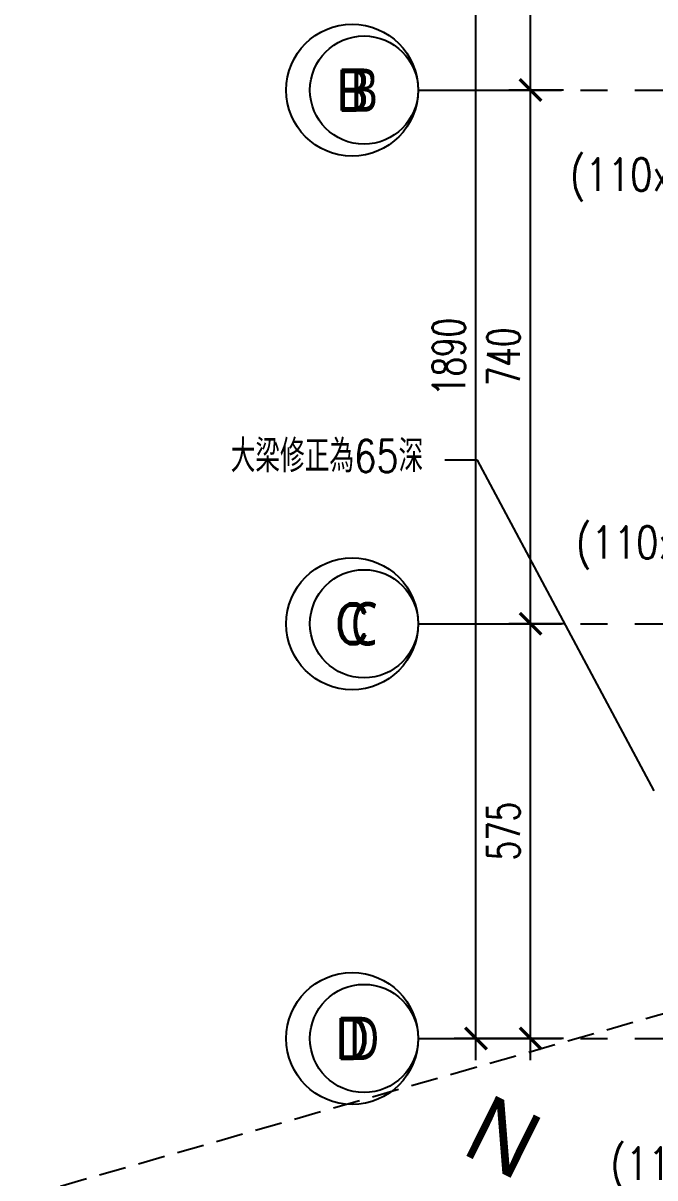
# Model space of a CAD drawing. Header units: millimetres. Extents: x -3377 to 119122, y -22007 to 15479.
# Drawn here: x 75366 to 76242, y 4681 to 6282 of the extents above; entities that cross this region are included whole.
import ezdxf
from ezdxf import colors
from ezdxf.entities.mleader import LeaderData, LeaderLine
from ezdxf.enums import TextEntityAlignment as Align
from ezdxf.math import Vec2, Vec3

# ---------------------------------------------------------------- set-up
doc = ezdxf.new("R2010")
doc.units = ezdxf.units.MM
doc.header["$LTSCALE"] = 150
doc.header["$MEASUREMENT"] = 0
doc.linetypes.add('CENTER', pattern=[2, 1.25, -0.25, 0.25, -0.25])
doc.linetypes.add('HIDDEN', pattern=[0.375, 0.25, -0.125])
doc.layers.get('0').update_dxf_attribs({"plot": 0})
for name, color, linetype in [('Col-Line', 8, 'CENTER'), ('GRID', 5, 'CENTER'), ('S-GRID', 1, 'CENTER'), ('S-GRID-DIM', 2, 'Continuous'), ('S-GRID-T', 3, 'Continuous'), ('S-TEXTC', 3, 'Continuous'), ('指北針', 7, 'Continuous')]:
    doc.layers.add(name, color=color, linetype=linetype)
doc.layers.add('S-ARCH', color=252, linetype='Continuous', plot=False)
doc.layers.add('S-CLOUD_20220217(結構依建築圖2022-0216修改)', color=4, linetype='Continuous', plot=False)
doc.styles.add('C1', font='', dxfattribs={"bigfont": 'japanese.shx'})
doc.styles.add('CD2', font='romand', dxfattribs={"height": 15})
doc.styles.add('CS4', font='romans.shx', dxfattribs={"width": 0.7, "height": 45, "bigfont": 'lsp.shx'})
doc.styles.add('LSP', font='SIMPLEX.shx', dxfattribs={"width": 0.8, "bigfont": 'lsp.shx'})
doc.styles.get('C1').set_extended_font_data('微軟正黑體')
doc.dimstyles.new('DIM150', dxfattribs={"dimscale": 15, "dimtxt": 3, "dimasz": 2, "dimexe": 2, "dimexo": 2, "dimgap": 1, "dimtad": 1, "dimdec": 1, "dimdsep": 46, "dimtxsty": 'CS4', "dimblk1": 'ARCHTICK', "dimblk2": 'ARCHTICK', "dimsah": 1, "dimcen": 2, "dimdle": 2, "dimadec": 0, "dimazin": 0, "dimtfac": 1, "dimtdec": 1, "dimtmove": 0, "dimatfit": 3, "dimldrblk": 'TAA', "dimfxl": 0, "dimtolj": 1, "dimarcsym": 0})

# ---------------------------------------------------------------- blocks, each defined once
blk = doc.blocks.new('SG2')
at = {"layer": 'S-GRID-T'}
blk.add_circle((-6.09375, 0), 6.09375, dxfattribs=at)
at = {"layer": 'S-GRID-T', "style": 'CD2'}
blk.add_attdef('GRID-BUB', text='', height=3.75, dxfattribs=at).set_placement((-6.09375, 0), align=Align.MIDDLE_CENTER)
blk = doc.blocks.new('_ARCHTICK')
at = {"color": 0, "linetype": 'ByBlock', "const_width": 0.15}
blk.add_lwpolyline([(-0.5, -0.5), (0.5, 0.5)], dxfattribs=at)
blk = doc.blocks.new('*D75')
at = {"layer": 'DEFPOINTS', "color": 0, "transparency": 16777216}
for p in [(-8779.1, -995.9), (-8703.4, -995.9), (-8703.4, -2885.9)]:
    blk.add_point(p, dxfattribs=at)
at = {"layer": 'S-GRID-DIM', "color": 0, "lineweight": -2, "transparency": 16777216}
for p, q in [((-8779.1, -2915.9), (-8779.1, -965.9)), ((-8733.4, -995.9), (-8809.1, -995.9)), ((-8733.4, -2885.9), (-8809.1, -2885.9))]:
    blk.add_line(p, q, dxfattribs=at)
at = {"layer": 'S-GRID-DIM', "color": 0, "lineweight": -2, "transparency": 16777216, "xscale": 30, "yscale": 30, "zscale": 30}
for p, rotation in [((-8779.1, -995.9), 90), ((-8779.1, -2885.9), 270)]:
    blk.add_blockref('_ARCHTICK', p, dxfattribs=dict(at, rotation=rotation))
at = {"layer": 'S-GRID-DIM', "color": 0, "transparency": 16777216, "insert": (-8816.6, -1940.9), "char_height": 45, "attachment_point": 5, "rotation": 90, "style": 'CS4'}
blk.add_mtext('\\A1;1890', dxfattribs=at)
blk = doc.blocks.new('TAA')
at = {"linetype": 'Continuous'}
blk.add_line((0, 0), (-1.663, 0), dxfattribs=at)
blk.add_solid([(-1.5, -0.25), (-1.5, 0.25), (0, 0)], dxfattribs=at)
blk = doc.blocks.new('*D76')
at = {"layer": 'DEFPOINTS', "color": 0, "transparency": 16777216}
for p in [(-8703.4, -2310.9), (-8627.8, -2310.9), (-8627.8, -2885.9)]:
    blk.add_point(p, dxfattribs=at)
at = {"layer": 'S-GRID-DIM', "color": 0, "lineweight": -2, "transparency": 16777216}
for p, q in [((-8703.4, -2915.9), (-8703.4, -2280.9)), ((-8657.8, -2310.9), (-8733.4, -2310.9)), ((-8657.8, -2885.9), (-8733.4, -2885.9))]:
    blk.add_line(p, q, dxfattribs=at)
at = {"layer": 'S-GRID-DIM', "color": 0, "lineweight": -2, "transparency": 16777216, "xscale": 30, "yscale": 30, "zscale": 30}
for p, rotation in [((-8703.4, -2310.9), 90), ((-8703.4, -2885.9), 270)]:
    blk.add_blockref('_ARCHTICK', p, dxfattribs=dict(at, rotation=rotation))
at = {"layer": 'S-GRID-DIM', "color": 0, "transparency": 16777216, "insert": (-8740.9, -2598.4), "char_height": 45, "attachment_point": 5, "rotation": 90, "style": 'CS4'}
blk.add_mtext('\\A1;575', dxfattribs=at)
blk = doc.blocks.new('*D77')
at = {"layer": 'DEFPOINTS', "color": 0, "transparency": 16777216}
for p in [(-8703.4, -1570.9), (-8627.8, -1570.9), (-8627.8, -2310.9)]:
    blk.add_point(p, dxfattribs=at)
at = {"layer": 'S-GRID-DIM', "color": 0, "lineweight": -2, "transparency": 16777216}
for p, q in [((-8703.4, -2340.9), (-8703.4, -1540.9)), ((-8657.8, -1570.9), (-8733.4, -1570.9)), ((-8657.8, -2310.9), (-8733.4, -2310.9))]:
    blk.add_line(p, q, dxfattribs=at)
at = {"layer": 'S-GRID-DIM', "color": 0, "lineweight": -2, "transparency": 16777216, "xscale": 30, "yscale": 30, "zscale": 30}
for p, rotation in [((-8703.4, -1570.9), 90), ((-8703.4, -2310.9), 270)]:
    blk.add_blockref('_ARCHTICK', p, dxfattribs=dict(at, rotation=rotation))
at = {"layer": 'S-GRID-DIM', "color": 0, "transparency": 16777216, "insert": (-8740.9, -1940.9), "char_height": 45, "attachment_point": 5, "rotation": 90, "style": 'CS4'}
blk.add_mtext('\\A1;740', dxfattribs=at)
blk = doc.blocks.new('*D78')
at = {"layer": 'DEFPOINTS', "color": 0, "transparency": 16777216}
for p in [(-8703.4, -995.9), (-8627.8, -995.9), (-8627.8, -1570.9)]:
    blk.add_point(p, dxfattribs=at)
at = {"layer": 'S-GRID-DIM', "color": 0, "lineweight": -2, "transparency": 16777216}
for p, q in [((-8703.4, -1600.9), (-8703.4, -965.9)), ((-8657.8, -995.9), (-8733.4, -995.9)), ((-8657.8, -1570.9), (-8733.4, -1570.9))]:
    blk.add_line(p, q, dxfattribs=at)
at = {"layer": 'S-GRID-DIM', "color": 0, "lineweight": -2, "transparency": 16777216, "xscale": 30, "yscale": 30, "zscale": 30}
for p, rotation in [((-8703.4, -995.9), 90), ((-8703.4, -1570.9), 270)]:
    blk.add_blockref('_ARCHTICK', p, dxfattribs=dict(at, rotation=rotation))
at = {"layer": 'S-GRID-DIM', "color": 0, "transparency": 16777216, "insert": (-8740.9, -1283.4), "char_height": 45, "attachment_point": 5, "rotation": 90, "style": 'CS4'}
blk.add_mtext('\\A1;575', dxfattribs=at)
blk = doc.blocks.new('DwFm')
at = {"layer": 'DEFPOINTS', "color": 252, "linetype": 'HIDDEN'}
blk.add_lwpolyline([(-6560.9, -2290.9), (-12110.4, -3880.1)], dxfattribs=at)
blk = doc.blocks.new('A$C16E17CE1')
at = {"layer": 'Col-Line', "color": 252, "linetype": 'ByBlock'}
for centre in [(-2373.2, 720), (-2373.2, -20), (-2373.2, -595)]:
    blk.add_circle(centre, 75, dxfattribs=at)
at = {"layer": 'GRID', "color": 252, "ltscale": 0.1}
for p, q in [((-2298.2, 720), (-2098.2, 720)), ((-2298.2, -20), (-2098.2, -20)), ((-2298.2, -595), (-2098.2, -595))]:
    blk.add_line(p, q, dxfattribs=at)
at = {"layer": 'Col-Line', "color": 252, "style": 'C1', "width": 0.75}
for s, p in [('B', (-2373.2, 720)), ('C', (-2373.2, -20)), ('D', (-2373.2, -595))]:
    blk.add_text(s, height=60, dxfattribs=at).set_placement(p, align=Align.MIDDLE)
at = {"layer": '指北針', "color": 252, "style": 'C1'}
blk.add_text('N', height=92.8, rotation=333.6216, dxfattribs=at).set_placement((-2200.8, -773), align=Align.CENTER)
blk = doc.blocks.new('2022-0217')
blk.add_blockref('A$C16E17CE1', (66101.5, -2290.9))
blk = doc.blocks.new('_None')
blk = doc.blocks.new('LINE(2)')
at = {"layer": 'S-GRID'}
for points in [[(-8859.11, -1570.91), (-5430.87, -1570.91)], [(-8859.11, -2310.91), (-5430.87, -2310.91)], [(-8859.11, -2885.91), (-5430.87, -2885.91)]]:
    blk.add_lwpolyline(points, dxfattribs=at)
at = {"layer": 'S-GRID-T', "xscale": 15, "yscale": 15, "zscale": 15}
for p, values in [((-8859.11, -1570.91), {'GRID-BUB': 'B'}), ((-8859.11, -2310.91), {'GRID-BUB': 'C'}), ((-8859.11, -2885.91), {'GRID-BUB': 'D'})]:
    blk.add_blockref('SG2', p, dxfattribs=at).add_auto_attribs(values)
at = {"layer": 'S-GRID-DIM'}
for base, p1, p2, picture, middle in [((-8779.11, -995.91), (-8703.44, -2885.91), (-8703.44, -995.91), '*D75', (-8816.61, -1940.91)), ((-8703.44, -995.91), (-8627.78, -1570.91), (-8627.78, -995.91), '*D78', (-8740.94, -1283.41)), ((-8703.44, -1570.91), (-8627.78, -2310.91), (-8627.78, -1570.91), '*D77', (-8740.94, -1940.91)), ((-8703.44, -2310.91), (-8627.78, -2885.91), (-8627.78, -2310.91), '*D76', (-8740.94, -2598.41))]:
    dim = blk.add_linear_dim(base=base, p1=p1, p2=p2, angle=90, dimstyle='DIM150', dxfattribs=at)
    dim.commit()
    dim.dimension.update_dxf_attribs({"geometry": picture, "text_midpoint": middle})

msp = doc.modelspace()

# ---------------------------------------------------------------- block references
msp.add_blockref('DwFm', (84772.8, 7760.14))
at = {"layer": 'S-ARCH'}
msp.add_blockref('2022-0217', (12110.4, 7760.14), dxfattribs=at)
at = {"layer": 'S-GRID'}
msp.add_blockref('LINE(2)', (84772.8, 7760.14), dxfattribs=at)

# ---------------------------------------------------------------- texts
at = {"layer": 'S-TEXTC', "style": 'CS4', "width": 0.8}
for p in [(76378.63, 6049.63), (76386.95, 5539.53), (76434.73, 4678.27)]:
    msp.add_text('(110x100)', height=45, dxfattribs=at).set_placement(p, align=Align.RIGHT)

# ---------------------------------------------------------------- leaders
at = {"layer": 'S-CLOUD_20220217(結構依建築圖2022-0216修改)'}
ml = msp.add_multileader_mtext('Standard', dxfattribs=at)
ml.set_content('大梁修正為65深', color=256, style='LSP')
ml.set_leader_properties(color=256)
ml.set_arrow_properties(name='NONE')
ml.build(insert=Vec2(0, 0))
ml.multileader.update_dxf_attribs({"text_left_attachment_type": 2, "text_right_attachment_type": 2, "dogleg_length": 3, "arrow_head_size": 30, "scale": 15})
ctx = ml.context
ctx.base_point, ctx.scale, ctx.char_height, ctx.arrow_head_size, ctx.landing_gap_size, ctx.plane_origin = Vec3(75560.82, 5676), 15, 45, 30, 30, Vec3(76240.86, 5217.55)
ctx.left_attachment, ctx.right_attachment, ctx.text_align_type = 2, 2, 2
notes = []
notes.append((ctx, [(0, (1, 1, 0), (75995.84, 5676), (-1, 0), 45, [(0, [(76240.86, 5217.55)], 0, [])])]))
ctx.mtext.insert, ctx.mtext.alignment, ctx.mtext.flow_direction = Vec3(75920.84, 5704.32), 3, 5
for ctx, leaders in notes:
    for number, flags, end, landing, length, lines in leaders:
        leader = LeaderData()
        leader.index, (leader.has_last_leader_line, leader.has_dogleg_vector, leader.attachment_direction) = number, flags
        leader.last_leader_point, leader.dogleg_vector, leader.dogleg_length = Vec3(end), Vec3(landing), length
        for number, points, colour, breaks in lines:
            line = LeaderLine()
            line.index, line.vertices, line.color, line.breaks = number, Vec3.list(points), colors.encode_raw_color(colour), breaks
            leader.lines.append(line)
        ctx.leaders.append(leader)

doc.saveas('drawing.dxf')
